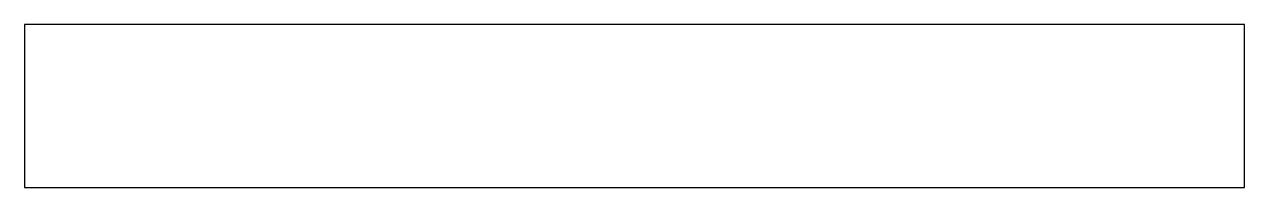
# Model space of a CAD drawing. Header units: millimetres. Extents: x 0 to 1500, y 0 to 200.
import ezdxf

# ---------------------------------------------------------------- set-up
doc = ezdxf.new("R2010")
doc.units = ezdxf.units.MM

msp = doc.modelspace()

# ---------------------------------------------------------------- linework, layer by layer
msp.add_lwpolyline([(0, 0), (1500, 0), (1500, 200), (0, 200)], close=True)

doc.saveas('drawing.dxf')
